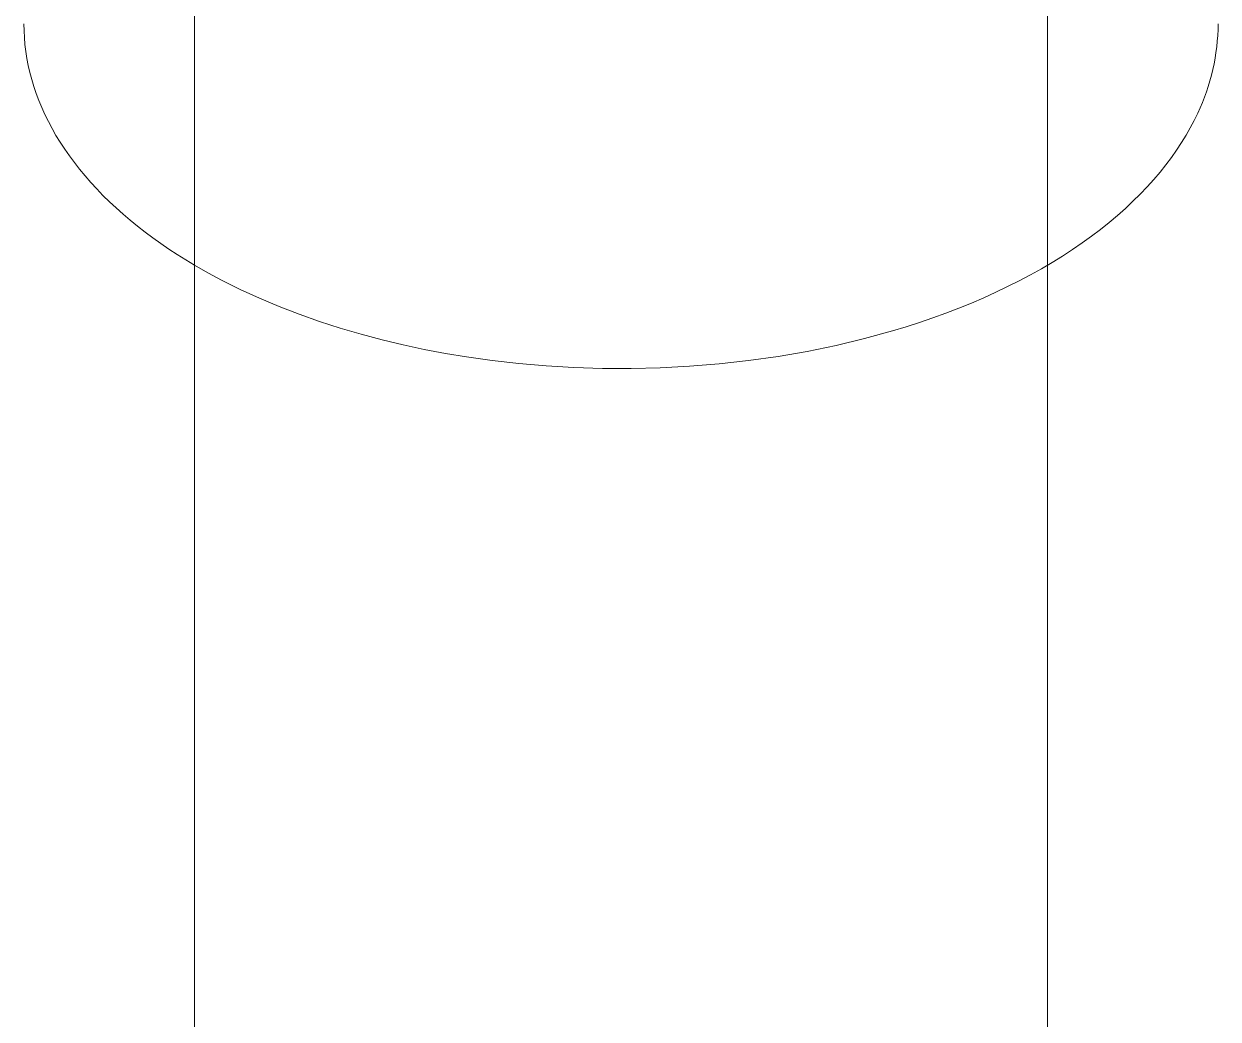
# Model space of a CAD drawing. Header units: inches. Extents: x -4 to 200, y 0 to 129.
# Drawn here: x 168.1019 to 168.5936, y 85.4671 to 85.8769 of the extents above; entities that cross this region are included whole.
import ezdxf

# ---------------------------------------------------------------- set-up
doc = ezdxf.new("R2010")
doc.units = ezdxf.units.IN
doc.layers.add('ZANO_R', color=7, linetype='Continuous', lineweight=0)

msp = doc.modelspace()

# ---------------------------------------------------------------- linework, layer by layer
at = {"layer": 'ZANO_R'}
for p, q in [((168.17212, 82.66494), (168.17212, 86.10515)), ((168.52336, 86.10495), (168.52336, 82.66494)), ((168.10188, 85.8769), (168.10193, 85.87407)), ((168.59356, 85.87455), (168.59361, 85.8769)), ((168.10193, 85.87407), (168.10207, 85.87123)), ((168.10207, 85.87123), (168.10232, 85.86837)), ((168.59328, 85.86982), (168.59345, 85.87218)), ((168.59345, 85.87218), (168.59356, 85.87455)), ((168.10232, 85.86837), (168.10267, 85.86551)), ((168.59273, 85.8651), (168.59304, 85.86746)), ((168.59304, 85.86746), (168.59328, 85.86982)), ((168.10267, 85.86551), (168.10312, 85.86263)), ((168.10312, 85.86263), (168.10368, 85.85975)), ((168.59193, 85.86041), (168.59237, 85.86275)), ((168.59237, 85.86275), (168.59273, 85.8651)), ((168.10368, 85.85975), (168.10434, 85.85687)), ((168.10434, 85.85687), (168.10511, 85.85398)), ((168.59087, 85.85576), (168.59143, 85.85807)), ((168.59143, 85.85807), (168.59193, 85.86041)), ((168.10511, 85.85398), (168.10598, 85.85109)), ((168.10598, 85.85109), (168.10696, 85.8482)), ((168.58881, 85.84892), (168.58956, 85.85118)), ((168.58956, 85.85118), (168.59025, 85.85346)), ((168.59025, 85.85346), (168.59087, 85.85576)), ((168.10696, 85.8482), (168.10804, 85.84531)), ((168.58714, 85.84449), (168.588, 85.84669)), ((168.588, 85.84669), (168.58881, 85.84892)), ((168.10804, 85.84531), (168.10924, 85.84243)), ((168.10924, 85.84243), (168.11054, 85.83955)), ((168.58523, 85.84016), (168.58621, 85.84231)), ((168.58621, 85.84231), (168.58714, 85.84449)), ((168.11054, 85.83955), (168.11195, 85.83669)), ((168.11195, 85.83669), (168.11347, 85.83383)), ((168.58216, 85.83409), (168.58376, 85.83713)), ((168.58376, 85.83713), (168.58523, 85.84016)), ((168.11347, 85.83383), (168.1151, 85.83099)), ((168.58042, 85.83104), (168.58216, 85.83409)), ((168.1151, 85.83099), (168.11683, 85.82816)), ((168.11683, 85.82816), (168.11867, 85.82535)), ((168.57654, 85.82494), (168.57855, 85.82799)), ((168.57855, 85.82799), (168.58042, 85.83104)), ((168.11867, 85.82535), (168.12061, 85.82255)), ((168.12061, 85.82255), (168.12266, 85.81978)), ((168.57211, 85.81886), (168.5744, 85.8219)), ((168.5744, 85.8219), (168.57654, 85.82494)), ((168.12266, 85.81978), (168.12482, 85.81703)), ((168.12482, 85.81703), (168.12708, 85.8143)), ((168.56969, 85.81583), (168.57211, 85.81886)), ((168.12708, 85.8143), (168.12944, 85.8116)), ((168.56441, 85.80981), (168.56712, 85.81281)), ((168.56712, 85.81281), (168.56969, 85.81583)), ((168.12944, 85.8116), (168.1319, 85.80893)), ((168.1319, 85.80893), (168.13445, 85.80629)), ((168.56155, 85.80682), (168.56441, 85.80981)), ((168.13445, 85.80629), (168.13711, 85.80368)), ((168.13711, 85.80368), (168.13986, 85.80111)), ((168.55541, 85.80091), (168.55855, 85.80386)), ((168.55855, 85.80386), (168.56155, 85.80682)), ((168.13986, 85.80111), (168.1427, 85.79857)), ((168.1427, 85.79857), (168.14564, 85.79607)), ((168.5487, 85.79512), (168.55213, 85.798)), ((168.55213, 85.798), (168.55541, 85.80091)), ((168.14564, 85.79607), (168.14866, 85.7936)), ((168.14866, 85.7936), (168.15177, 85.79118)), ((168.54142, 85.78946), (168.54513, 85.79227)), ((168.54513, 85.79227), (168.5487, 85.79512)), ((168.15177, 85.79118), (168.15497, 85.7888)), ((168.15497, 85.7888), (168.15824, 85.78646)), ((168.53758, 85.7867), (168.54142, 85.78946)), ((168.15824, 85.78646), (168.1616, 85.78417)), ((168.1616, 85.78417), (168.16503, 85.78192)), ((168.52947, 85.78129), (168.53359, 85.78397)), ((168.53359, 85.78397), (168.53758, 85.7867)), ((168.16503, 85.78192), (168.16854, 85.77972)), ((168.16854, 85.77972), (168.17211, 85.77757)), ((168.17211, 85.77757), (168.17576, 85.77546)), ((168.52084, 85.77609), (168.52522, 85.77867)), ((168.52522, 85.77867), (168.52947, 85.78129)), ((168.17576, 85.77546), (168.17946, 85.77341)), ((168.17946, 85.77341), (168.18323, 85.77141)), ((168.5117, 85.77112), (168.51633, 85.77358)), ((168.51633, 85.77358), (168.52084, 85.77609)), ((168.18323, 85.77141), (168.19095, 85.76757)), ((168.19095, 85.76757), (168.19887, 85.76394)), ((168.50208, 85.7664), (168.50694, 85.76873)), ((168.50694, 85.76873), (168.5117, 85.77112)), ((168.19887, 85.76394), (168.20697, 85.76052)), ((168.49201, 85.76196), (168.4971, 85.76415)), ((168.4971, 85.76415), (168.50208, 85.7664)), ((168.20697, 85.76052), (168.21524, 85.75733)), ((168.47615, 85.75585), (168.48153, 85.75781)), ((168.48153, 85.75781), (168.48682, 85.75985)), ((168.48682, 85.75985), (168.49201, 85.76196)), ((168.21524, 85.75733), (168.22364, 85.75437)), ((168.22364, 85.75437), (168.23214, 85.75162)), ((168.46512, 85.75218), (168.47067, 85.75397)), ((168.47067, 85.75397), (168.47615, 85.75585)), ((168.23214, 85.75162), (168.24073, 85.74911)), ((168.24073, 85.74911), (168.24938, 85.74681)), ((168.44803, 85.7473), (168.45949, 85.75046)), ((168.45949, 85.75046), (168.46512, 85.75218)), ((168.24938, 85.74681), (168.25806, 85.74473)), ((168.25806, 85.74473), (168.26676, 85.74288)), ((168.42444, 85.74204), (168.43633, 85.74449)), ((168.43633, 85.74449), (168.44803, 85.7473)), ((168.26676, 85.74288), (168.27545, 85.74123)), ((168.27545, 85.74123), (168.28411, 85.73979)), ((168.28411, 85.73979), (168.29476, 85.73829)), ((168.29476, 85.73829), (168.3057, 85.73704)), ((168.38814, 85.73688), (168.40029, 85.73823)), ((168.40029, 85.73823), (168.41241, 85.73995)), ((168.41241, 85.73995), (168.42444, 85.74204)), ((168.3057, 85.73704), (168.31692, 85.73607)), ((168.31692, 85.73607), (168.32838, 85.73539)), ((168.32838, 85.73539), (168.34006, 85.73502)), ((168.34006, 85.73502), (168.35191, 85.73497)), ((168.35191, 85.73497), (168.3639, 85.73526)), ((168.3639, 85.73526), (168.37599, 85.73589)), ((168.37599, 85.73589), (168.38814, 85.73688))]:
    msp.add_line(p, q, dxfattribs=at)

doc.saveas('drawing.dxf')
